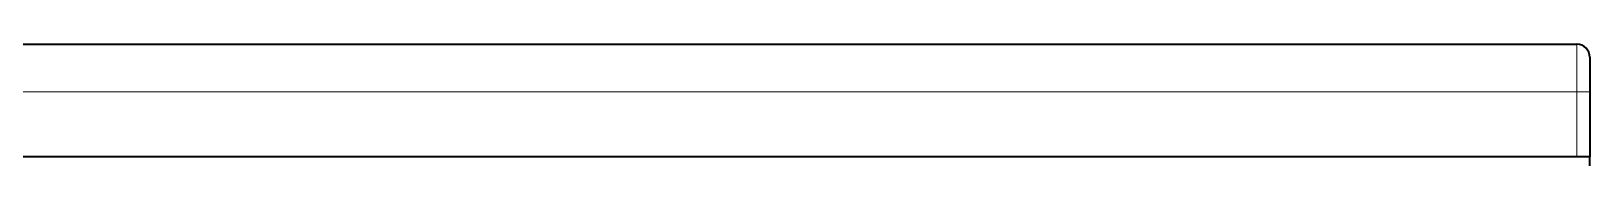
# Model space of a CAD drawing. Header units: inches. Extents: x 185496 to 352137, y 107182 to 179410.
# Drawn here: x 245014.5 to 245373.5, y 165825.7 to 165851.9 of the extents above; entities that cross this region are included whole.
import ezdxf

# ---------------------------------------------------------------- set-up
doc = ezdxf.new("R2010")
doc.units = ezdxf.units.IN
doc.header["$MEASUREMENT"] = 0

# ---------------------------------------------------------------- blocks, each defined once
blk = doc.blocks.new('RAGV')
at = {"color": 7, "lineweight": 35}
for p, q in [((799552.65, -275068.87), (800103.44, -275068.87)), ((800106.44, -275094.87), (799553.74, -275094.87))]:
    blk.add_line(p, q, dxfattribs=at)
at = {"color": 7, "lineweight": 13, "ltscale": 0.229242}
blk.add_line((800103.44, -275068.87), (800103.44, -275078.04), dxfattribs=at)
at = {"color": 7, "lineweight": 35, "ltscale": 0.166721}
blk.add_line((800106.44, -275071.87), (800106.44, -275078.54), dxfattribs=at)
at = {"color": 7, "lineweight": 13, "ltscale": 0.045758}
blk.add_line((800103.44, -275078.04), (800103.44, -275079.87), dxfattribs=at)
at = {"color": 7, "lineweight": 35, "ltscale": 0.033279}
blk.add_line((800106.44, -275078.54), (800106.44, -275079.87), dxfattribs=at)
at = {"color": 7, "lineweight": 13}
blk.add_line((800103.44, -275079.87), (799553.11, -275079.87), dxfattribs=at)
at = {"color": 7, "lineweight": 13, "ltscale": 0.075}
blk.add_line((800103.44, -275079.87), (800106.44, -275079.87), dxfattribs=at)
at = {"color": 7, "lineweight": 13, "ltscale": 0.375}
blk.add_line((800103.44, -275094.87), (800103.44, -275079.87), dxfattribs=at)
at = {"color": 7, "lineweight": 35, "ltscale": 0.375}
blk.add_line((800106.44, -275079.87), (800106.44, -275094.87), dxfattribs=at)
at = {"color": 7, "lineweight": 35, "ltscale": 0.35}
blk.add_line((800106.44, -275108.87), (800106.44, -275094.87), dxfattribs=at)
at = {"color": 7, "lineweight": 35}
blk.add_arc((800103.44, -275071.87), 3, 0, 90, dxfattribs=at)

msp = doc.modelspace()

# ---------------------------------------------------------------- block references
at = {"color": 30}
msp.add_blockref('RAGV', (-554732.89, 440920.8, 148285.2), dxfattribs=at)

doc.saveas('drawing.dxf')
